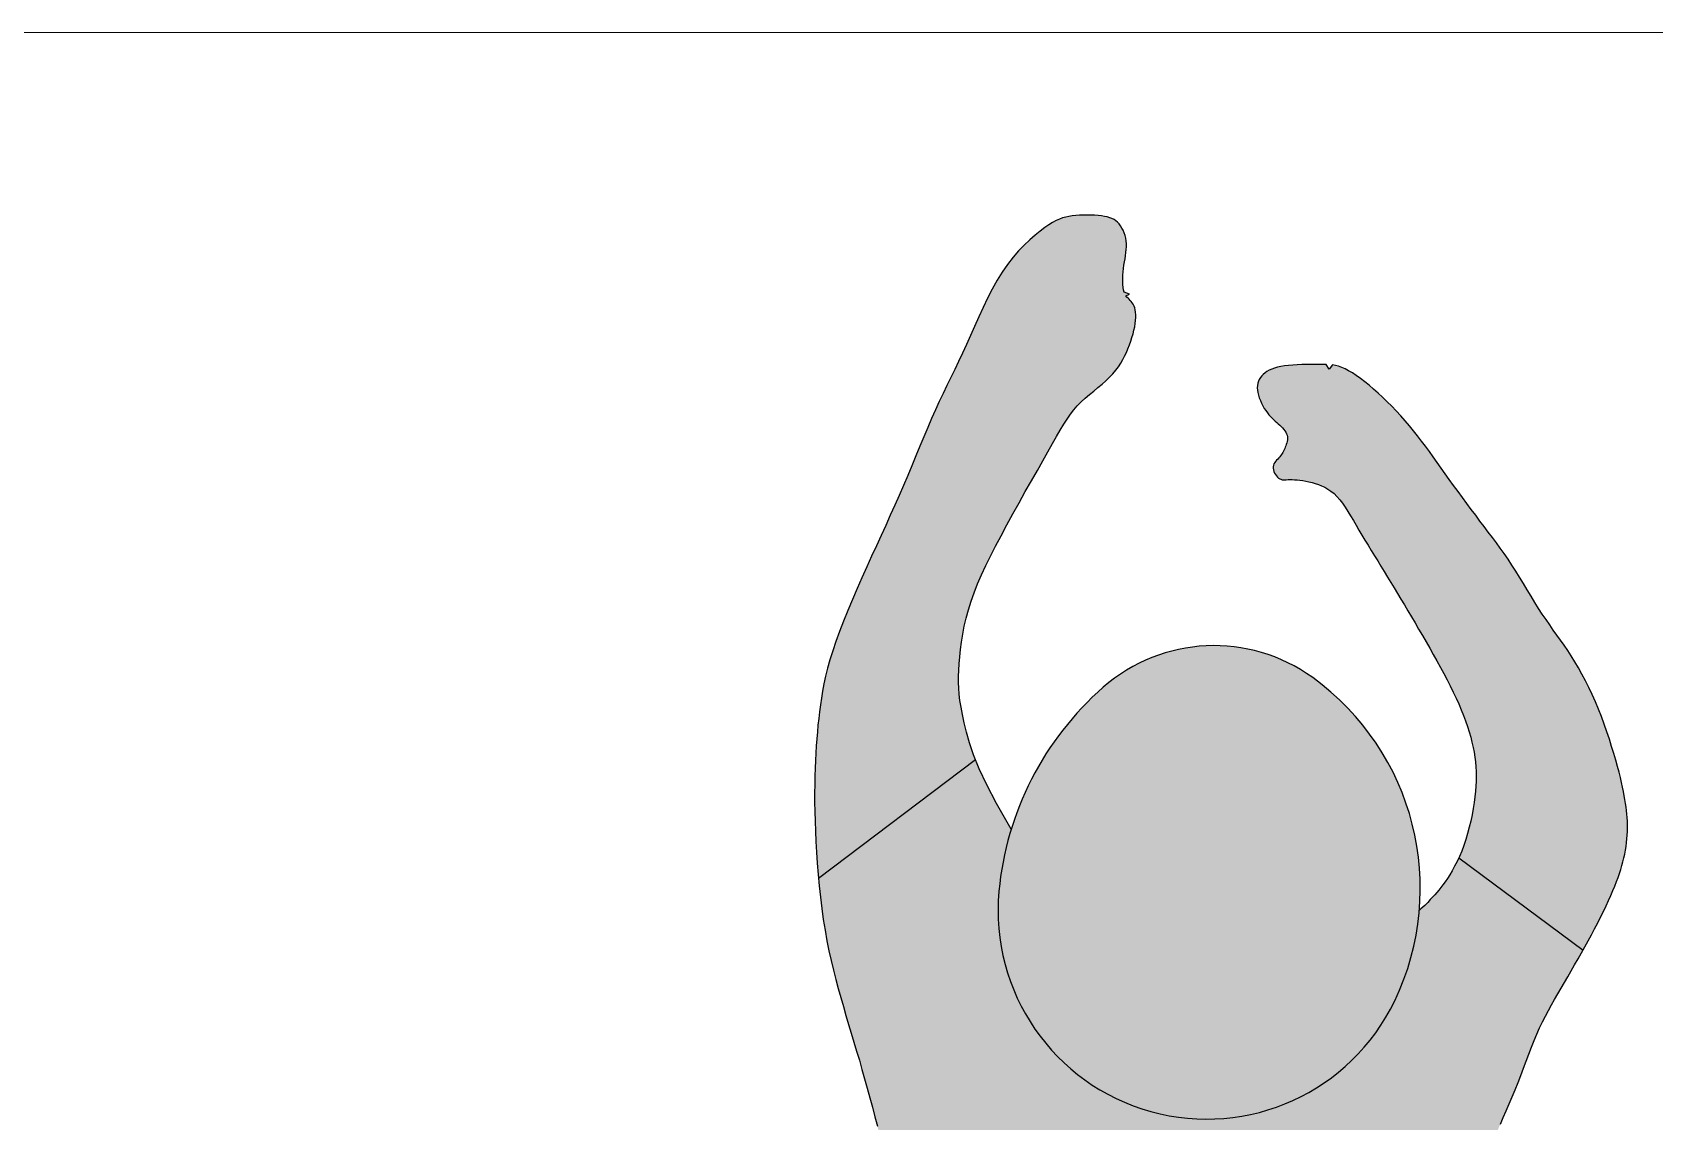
# Model space of a CAD drawing. Header units: millimetres. Extents: x 21129 to 2803301, y -510327 to 166837.
# Drawn here: x 245123 to 246453, y -189285 to -188391 of the extents above; entities that cross this region are included whole.
import ezdxf

# ---------------------------------------------------------------- set-up
doc = ezdxf.new("R2010")
doc.units = ezdxf.units.MM
doc.layers.add('....03_TNT_A_THIN', color=251, linetype='Continuous', lineweight=13, transparency=0.5)
doc.layers.add('...10_TNT_LINE_HATCH', color=250, linetype='Continuous', lineweight=0, transparency=0.5)
doc.layers.add('....12_TNT_F_FURNITURE', color=27, linetype='Continuous', transparency=0.5)

# ---------------------------------------------------------------- blocks, each defined once
blk = doc.blocks.new('*U355')
at = {"layer": '...10_TNT_LINE_HATCH'}
h = blk.add_hatch(color=253, dxfattribs=at)
h.dxf.hatch_style = 1
h.paths.add_polyline_path([(-177.27125, 1019.902), (-173.1145, 1028.08225), (-168.64575, 1036.594), (-163.88125, 1045.44375), (-158.9055, 1054.5145), (-153.81925, 1063.66325), (-148.71675, 1072.747), (-143.69875, 1081.61625), (-138.866, 1090.13125), (-134.31275, 1098.14575), (-130.13975, 1105.5135), (-126.412, 1112.1305), (-123.08075, 1118.03575), (-120.03875, 1123.31375), (-117.20475, 1128.04575), (-114.48125, 1132.313), (-111.7805, 1136.19675), (-109.00825, 1139.775), (-106.0735, 1143.13225), (-102.9145, 1146.34), (-99.567, 1149.42425), (-96.11225, 1152.411), (-92.612, 1155.31975), (-89.141, 1158.17325), (-85.7675, 1160.991), (-82.56625, 1163.79575), (-79.60225, 1166.607), (-76.93075, 1169.441), (-74.542, 1172.3075), (-72.41, 1175.1935), (-70.499, 1178.1185), (-68.7895, 1181.06625), (-67.249, 1184.04325), (-65.84825, 1187.0495), (-64.558, 1190.08175), (-63.362, 1193.14), (-62.257, 1196.19825), (-61.26575, 1199.237), (-60.385, 1202.2335), (-59.63425, 1205.15525), (-59.01675, 1207.98275), (-58.552, 1210.69), (-58.24325, 1213.251), (-58.10025, 1215.65275), (-58.1165, 1217.88225), (-58.279, 1219.94275), (-58.58125, 1221.831), (-59.01025, 1223.5535), (-59.553, 1225.10375), (-60.203, 1226.48825), (-60.9505, 1227.7005), (-61.776, 1228.7535), (-62.43884, 1229.46264), (-66.45502, 1233.46448), (-63.362, 1234.87975), (-67.5675, 1236.391), (-68.30297, 1239.18771), (-68.76829, 1243.8086), (-68.77477, 1249.04313), (-68.3703, 1254.54263), (-67.795, 1258.66975), (-67.36925, 1261.299), (-66.9305, 1263.87625), (-66.5145, 1266.41125), (-66.15375, 1268.90075), (-65.884, 1271.3545), (-65.741, 1273.766), (-65.76375, 1276.15475), (-65.97175, 1278.50775), (-66.365, 1280.80875), (-66.924, 1283.0415), (-67.64225, 1285.18325), (-68.497, 1287.21125), (-69.485, 1289.106), (-70.5835, 1290.8415), (-71.7795, 1292.40475), (-73.0665, 1293.77625), (-74.4575, 1294.9625), (-75.9785, 1295.983), (-77.64575, 1296.841), (-79.482, 1297.56575), (-81.51, 1298.1605), (-83.74925, 1298.64475), (-86.21925, 1299.025), (-88.933, 1299.324), (-91.84175, 1299.53525), (-94.887, 1299.662), (-98.0265, 1299.70425), (-101.192, 1299.662), (-104.325, 1299.53525), (-107.37675, 1299.324), (-110.2855, 1299.025), (-113.01875, 1298.63825), (-115.6285, 1298.115), (-118.1895, 1297.4065), (-120.7765, 1296.46725), (-123.461, 1295.2485), (-126.3145, 1293.695), (-129.4215, 1291.76125), (-132.847, 1289.39525), (-136.643, 1286.56125), (-140.75425, 1283.23975), (-145.106, 1279.434), (-149.62025, 1275.1375), (-154.21575, 1270.347), (-158.821, 1265.0625), (-163.358, 1259.27425), (-167.74225, 1252.979), (-171.92175, 1246.1995), (-175.89975, 1239.01375), (-179.699, 1231.5355), (-183.34875, 1223.86225), (-186.87175, 1216.10775), (-190.29075, 1208.37275), (-193.635, 1200.7645), (-196.924, 1193.3935), (-200.1805, 1186.32475), (-203.41425, 1179.516), (-206.6285, 1172.899), (-209.82325, 1166.3795), (-213.00175, 1159.8925), (-216.17375, 1153.35675), (-219.336, 1146.691), (-222.495, 1139.8205), (-225.654, 1132.69), (-228.826, 1125.306), (-232.0175, 1117.7205), (-235.2415, 1109.953), (-238.5045, 1102.0425), (-241.826, 1094.028), (-245.20925, 1085.94525), (-248.66725, 1077.82675), (-252.2065, 1069.69525), (-255.8205, 1061.541), (-259.506, 1053.351), (-263.2565, 1045.096), (-267.06225, 1036.7565), (-270.92, 1028.30975), (-274.81675, 1019.73625), (-278.74925, 1011.01325), (-282.7045, 1002.14075), (-286.6305, 993.17725), (-290.485, 984.20725), (-294.203, 975.312), (-297.74225, 966.57275), (-301.04425, 958.07075), (-304.057, 949.884), (-306.7285, 942.09375), (-309.01975, 934.765), (-310.95675, 927.8555), (-312.585, 921.3165), (-313.94675, 915.083), (-315.081, 909.10625), (-316.03325, 903.32775), (-316.84575, 897.689), (-317.5575, 892.138), (-318.20425, 886.61625), (-318.799, 881.08475), (-319.332, 875.511), (-319.813, 869.86575), (-320.2355, 864.1035), (-320.5995, 858.195), (-320.91475, 852.10125), (-321.165, 845.78975), (-321.36325, 839.228), (-321.4965, 832.40625), (-321.55825, 825.318), (-321.542, 817.9535), (-321.4445, 810.303), (-321.25275, 802.3665), (-320.957, 794.131), (-320.567, 785.59975), (-320.05675, 776.76625), (-319.43275, 767.702), (-318.6885, 758.48175), (-318.39781, 755.36688), (-189.51937, 852.76186), (-191.10975, 856.7065), (-194.5255, 866.66125), (-197.0215, 875.33875), (-198.8805, 882.9535), (-200.343, 889.733), (-201.487, 895.82025), (-202.33525, 901.37125), (-202.9235, 906.52575), (-203.27775, 911.4365), (-203.42725, 916.24325), (-203.40775, 921.09875), (-203.242, 926.146), (-202.956, 931.49875), (-202.527, 937.1635), (-201.929, 943.098), (-201.136, 949.2795), (-200.1155, 955.67225), (-198.8415, 962.24375), (-197.28475, 968.96475), (-195.41925, 975.80275), (-193.22225, 982.735), (-190.68725, 989.7875), (-187.82075, 996.996), (-184.62925, 1004.393), (-181.1095, 1012.0175)])
h = blk.add_hatch(color=253, dxfattribs=at)
h.dxf.hatch_style = 1
h.paths.add_polyline_path([(330.35275, 869.6415), (328.31175, 875.7385), (326.13425, 881.9135), (323.83, 888.1015), (321.438, 894.244), (318.8705, 900.27925), (316.238, 906.18125), (313.5145, 911.94025), (310.726, 917.53025), (307.879, 922.93825), (304.98975, 928.1415), (302.0745, 933.13025), (299.143, 937.88175), (296.2115, 942.39275), (293.2735, 946.712), (290.329, 950.90775), (287.378, 955.03525), (284.40425, 959.166), (281.4175, 963.3585), (278.41125, 967.681), (275.379, 972.192), (272.3175, 976.937), (269.23325, 981.877), (266.1295, 986.96), (263.00625, 992.1275), (259.87, 997.321), (256.72075, 1002.4885), (253.56825, 1007.57475), (250.40925, 1012.518), (247.247, 1017.276), (244.07825, 1021.8845), (240.8835, 1026.37925), (237.66275, 1030.8025), (234.3965, 1035.1965), (231.075, 1039.6035), (227.695, 1044.069), (224.237, 1048.632), (220.701, 1053.325), (217.1065, 1058.1285), (213.47625, 1063.00675), (209.83625, 1067.9305), (206.20925, 1072.8705), (202.618, 1077.791), (199.095, 1082.666), (195.6565, 1087.4565), (192.32525, 1092.143), (189.0785, 1096.7255), (185.887, 1101.217), (182.7215, 1105.62725), (179.55925, 1109.966), (176.36775, 1114.24625), (173.11775, 1118.4745), (169.7865, 1122.667), (166.348, 1126.827), (162.81525, 1130.93825), (159.2045, 1134.98775), (155.53525, 1138.956), (151.82375, 1142.82675), (148.083, 1146.5805), (144.339, 1150.19775), (140.60475, 1153.6655), (136.903, 1156.96425), (133.24675, 1160.07125), (129.65875, 1162.967), (126.165, 1165.62875), (122.785, 1168.037), (119.53825, 1170.17225), (116.4475, 1172.0085), (113.5355, 1173.5295), (110.799, 1174.719), (108.2055, 1175.616), (105.69, 1176.2595), (103.19075, 1176.6885), (100.64925, 1173.341), (98.007, 1177.085), (95.199, 1177.13375), (92.17325, 1177.14025), (88.88425, 1177.137), (85.384, 1177.12075), (81.744, 1177.0785), (78.0325, 1176.99075), (74.321, 1176.8445), (70.681, 1176.63325), (67.184, 1176.33425), (63.895, 1175.9345), (60.87575, 1175.4275), (58.123, 1174.81325), (55.62375, 1174.0885), (53.365, 1173.26625), (51.33375, 1172.34325), (49.5105, 1171.32275), (47.88875, 1170.2145), (46.44575, 1169.01525), (45.17825, 1167.7315), (44.08625, 1166.3535), (43.1795, 1164.89425), (42.46125, 1163.33425), (41.94125, 1161.67675), (41.62275, 1159.91525), (41.51875, 1158.04975), (41.6325, 1156.07375), (41.96725, 1153.9905), (42.5035, 1151.8325), (43.21525, 1149.629), (44.0765, 1147.42225), (45.06775, 1145.2415), (46.15975, 1143.1225), (47.32975, 1141.101), (48.55175, 1139.216), (49.80625, 1137.4935), (51.08025, 1135.9205), (52.3705, 1134.46775), (53.6705, 1133.1255), (54.964, 1131.86775), (56.251, 1130.67175), (59.66042, 1127.59199), (62.5492, 1124.79951), (65.17023, 1121.39976), (66.40129, 1117.92707), (66.17118, 1114.14943), (65.1114, 1110.61683), (63.29341, 1106.1961), (61.43131, 1103.04569), (59.67209, 1100.92853), (58.292, 1099.4815), (57.42425, 1098.54225), (56.59875, 1097.577), (55.861, 1096.56625), (55.24675, 1095.50025), (54.8015, 1094.37575), (54.57075, 1093.17325), (54.57725, 1091.896), (54.808, 1090.57325), (55.263, 1089.244), (55.809, 1087.944), (56.5175, 1086.7155), (57.317, 1085.5975), (58.188, 1084.629), (59.08175, 1083.84575), (59.9885, 1083.27375), (61.66729, 1082.58697), (64.10625, 1082.54575), (65.3835, 1082.575), (68.78634, 1082.67577), (73.14775, 1082.47425), (77.72398, 1081.98629), (82.67104, 1081.1498), (87.96499, 1079.86137), (93.05937, 1078.15693), (98.29228, 1075.66444), (103.3709, 1072.20707), (106.912, 1068.795), (109.24225, 1066.1495), (111.51075, 1063.20175), (113.73375, 1059.98425), (115.93725, 1056.53275), (118.14075, 1052.88625), (120.367, 1049.074), (122.63225, 1045.13825), (124.9625, 1041.10825), (127.374, 1037.01975), (129.857, 1032.876), (132.405, 1028.6835), (135.00175, 1024.44225), (137.644, 1020.162), (140.31875, 1015.84275), (143.01625, 1011.48775), (145.72025, 1007.10025), (148.43075, 1002.6835), (151.1445, 998.22775), (153.8745, 993.72325), (156.624, 989.157), (159.406, 984.516), (162.21725, 979.8035), (165.074, 974.9935), (167.98275, 970.08275), (170.94025, 965.06475), (173.93675, 959.95575), (176.956, 954.77525), (179.9785, 949.54275), (182.98475, 944.281), (185.96175, 939.016), (188.88675, 933.76725), (191.74675, 928.551), (194.52225, 923.39), (197.2035, 918.2875), (199.78075, 913.2435), (202.23775, 908.271), (204.57125, 903.37325), (206.765, 898.547), (208.8125, 893.7955), (210.70075, 889.1285), (212.42, 884.54275), (213.97675, 880.0415), (215.36775, 875.628), (216.60275, 871.29575), (217.68175, 867.048), (218.61125, 862.888), (219.39125, 858.8125), (220.025, 854.81825), (220.519, 850.902), (220.87, 847.03125), (221.08125, 843.1605), (221.15275, 839.24425), (221.08125, 835.2435), (220.87, 831.11925), (220.519, 826.82275), (220.025, 822.315), (219.39125, 817.57), (218.6145, 812.63325), (217.698, 807.56), (216.64175, 802.41525), (215.4425, 797.251), (214.1035, 792.13875), (212.6215, 787.1305), (210.99975, 782.288), (209.2415, 777.66325), (206.95512, 772.28189), (308.83261, 696.54874), (310.24825, 699.075), (312.9815, 704.041), (315.6595, 709.0005), (318.266, 713.934), (320.78475, 718.81225), (323.20925, 723.60275), (325.52, 728.2795), (327.704, 732.81975), (329.745, 737.18775), (331.63325, 741.3575), (333.35575, 745.31275), (334.919, 749.06975), (336.33275, 752.65775), (337.61, 756.106), (338.76375, 759.4405), (339.79725, 762.6905), (340.72675, 765.882), (341.55875, 769.0475), (342.30625, 772.2065), (342.96925, 775.35575), (343.54775, 778.49525), (344.04175, 781.612), (344.45125, 784.6995), (344.77625, 787.7545), (345.01675, 790.764), (345.1695, 793.72475), (345.241, 796.6335), (345.23125, 799.50325), (345.1435, 802.3535), (344.981, 805.2005), (344.75025, 808.05725), (344.45125, 810.94975), (344.08725, 813.891), (343.668, 816.89725), (343.18375, 819.9945), (342.63125, 823.212), (341.99425, 826.59525), (341.263, 830.141), (340.4115, 834.002), (339.4365, 838.10025), (338.3185, 842.52025), (337.04775, 847.2945), (335.61125, 852.449), (334.0155, 857.93175), (332.2605, 863.68425)])
h = blk.add_hatch(color=253, dxfattribs=at)
h.dxf.hatch_style = 1
h.paths.add_polyline_path([(154.27851, 654.88123, 0.3625723818), (86.99772, 920.12213, 0.3497611747), (-84.84498, 912.17737, 0.1934787603), (-170.49674, 743.32441, 0.8333073362)])
h = blk.add_hatch(color=253, dxfattribs=at)
h.dxf.hatch_style = 1
h.paths.add_polyline_path([(223.34325, 408.46975), (223.33675, 414.91775), (223.3335, 421.14475), (223.3335, 427.102), (223.3335, 432.81875), (223.3335, 438.33075), (223.3335, 443.677), (223.3335, 448.8965), (223.3335, 454.02825), (223.3335, 459.108), (223.3335, 464.18125), (223.33675, 469.2675), (223.35625, 474.36025), (223.418, 479.4335), (223.522, 484.458), (223.70075, 489.411), (223.96725, 494.26975), (224.341, 499.0115), (224.83825, 503.60375), (225.47525, 508.04325), (226.2585, 512.3625), (227.19775, 516.607), (228.2995, 520.83525), (229.567, 525.0895), (231.01325, 529.42175), (232.64475, 533.88075), (234.46475, 538.51525), (236.4765, 543.361), (238.6475, 548.418), (240.9485, 553.657), (243.3405, 559.05525), (245.78775, 564.5965), (248.2545, 570.258), (250.7115, 576.017), (253.1165, 581.854), (255.44675, 587.743), (257.70875, 593.658), (259.922, 599.5535), (262.10275, 605.4035), (264.2705, 611.16575), (266.4415, 616.811), (268.63525, 622.30025), (270.86475, 627.59775), (273.1495, 632.684), (275.4895, 637.58175), (277.888, 642.33), (280.34175, 646.971), (282.85075, 651.5405), (285.41825, 656.08075), (288.041, 660.6275), (290.719, 665.2165), (293.45225, 669.8835), (296.22775, 674.6285), (299.0325, 679.432), (301.85025, 684.29075), (304.668, 689.19175), (307.47275, 694.122), (308.83261, 696.54874), (206.92243, 772.30619), (205.4325, 769.132), (203.4435, 765.24825), (201.43825, 761.631), (199.4525, 758.29325), (196.61716, 753.8384), (193.08587, 748.90113), (189.78787, 744.82408), (187.2, 741.92625), (185.3995, 739.9665), (183.469, 737.89625), (179.35139, 733.47269), (175.838, 730.236), (174.51828, 729.22833, -0.0909790649), (154.27692, 654.882, -0.8403458103), (-170.23329, 746.15505, -0.0500630127), (-160.23853, 795.8576), (-162.56825, 799.5975), (-172.5035, 816.9135), (-180.3815, 832.05525), (-186.48825, 845.24375), (-189.51937, 852.76186), (-318.39781, 755.36688), (-317.82075, 749.1835), (-316.82625, 739.88525), (-315.70175, 730.665), (-314.44075, 721.60075), (-313.04325, 712.76725), (-311.50925, 704.22625), (-309.8485, 695.9615), (-308.074, 687.93725), (-306.202, 680.1145), (-304.24225, 672.464), (-302.21425, 664.9435), (-300.131, 657.527), (-298.00225, 650.169), (-295.8475, 642.8435), (-293.67, 635.531), (-291.47625, 628.20875), (-289.27925, 620.86375), (-287.079, 613.4765), (-284.8885, 606.0275), (-282.711, 598.50375), (-280.55625, 590.8825), (-278.42425, 583.15725), (-276.315, 575.3605), (-274.21875, 567.52475), (-272.13225, 559.6955), (-270.0425, 551.9085), (-267.9495, 544.1995), (-265.837, 536.614), (-263.70825, 529.18775), (-261.5535, 521.94675), (-259.337, 514.891), (-257.166, 508.00425), (-254.94625, 501.2735), (-252.7135, 494.6825), (-250.46775, 488.21825), (-248.2155, 481.86775), (-245.96, 475.61475), (-243.7045, 469.456), (-241.44575, 463.40775), (-239.19025, 457.5025), (-236.93475, 451.76625), (-234.67925, 446.225), (-232.4205, 440.9145), (-230.165, 435.85425), (-227.9095, 431.041), (-225.654, 426.6015), (-223.392, 422.41225), (-221.1235, 418.496), (-218.8485, 414.8235), (-216.554, 411.3785), (-214.2465, 408.13825), (-211.913, 405.08), (-209.56, 402.18425), (-207.1745, 399.4315), (-204.74675, 396.812), (-202.2605, 394.3225), (-199.706, 391.95), (-197.067, 389.6945), (-194.3305, 387.53975), (-191.477, 385.48575), (-188.5, 383.526), (-185.3735, 381.63775), (-181.987, 379.7755), (-178.3795, 377.88075), (-174.3625, 375.8885), (-169.89375, 373.74025), (-164.89525, 371.3775), (-159.29225, 368.74175), (-153.0035, 365.768), (-145.99, 362.42375), (-138.35575, 358.7675), (-130.24375, 354.87725), (-121.79375, 350.83425), (-113.14225, 346.71975), (-104.43875, 342.61825), (-95.8165, 338.60775), (-87.42175, 334.7695), (-79.36175, 331.1685), (-71.61375, 327.795), (-64.129, 324.6295), (-56.85225, 321.6395), (-49.72825, 318.80875), (-42.705, 316.10475), (-35.737, 313.51125), (-28.75925, 310.99575), (-21.74575, 308.53875), (-14.70625, 306.13375), (-7.683, 303.76775), (-0.7085, 301.44075), (6.1815, 299.13975), (12.95125, 296.85825), (19.565, 294.593), (25.99025, 292.331), (32.201, 290.082), (38.21675, 287.846), (44.07, 285.65875), (49.79325, 283.53325), (55.419, 281.489), (60.9765, 279.55525), (66.49825, 277.745), (72.01675, 276.08425), (77.558, 274.586), (83.11875, 273.234), (88.69575, 272.012), (94.27925, 270.894), (99.86275, 269.8605), (105.4365, 268.88875), (111.0005, 267.9625), (116.54175, 267.05575), (122.0505, 266.1555), (127.5105, 265.28775), (132.938, 264.47525), (138.19975, 263.744), (143.3835, 263.12975), (148.43725, 262.65525), (153.335, 262.34975), (158.054, 262.236), (162.58125, 262.34975), (166.92325, 262.66825), (171.093, 263.17525), (175.08725, 263.85775), (178.932, 264.693), (182.63375, 265.668), (186.199, 266.76325), (189.64075, 267.95925), (192.96875, 269.2495), (196.17325, 270.673), (199.25425, 272.26875), (202.202, 274.08875), (205.00675, 276.1785), (207.662, 278.58025), (210.1645, 281.34275), (212.5045, 284.5115), (214.6755, 288.1125), (216.6645, 292.11975), (218.465, 296.478), (220.064, 301.1385), (221.4485, 306.0525), (222.61525, 311.1745), (223.548, 316.44925), (224.237, 321.828), (224.679, 327.27825), (224.913, 332.8), (224.96175, 338.41275), (224.913, 344.136), (224.692, 349.986), (224.44825, 355.98225), (224.185, 362.141), (223.93475, 368.47525), (223.7365, 374.998), (223.587, 381.65725), (223.483, 388.3945), (223.40825, 395.148), (223.366, 401.8625)])
at = {"color": 27}
for p, q in [((-129.4215, 1291.76125), (-132.847, 1289.39525)), ((-126.3145, 1293.695), (-129.4215, 1291.76125)), ((-123.461, 1295.2485), (-126.3145, 1293.695)), ((-120.7765, 1296.46725), (-123.461, 1295.2485)), ((-118.1895, 1297.4065), (-120.7765, 1296.46725)), ((-115.6285, 1298.115), (-118.1895, 1297.4065)), ((-113.01875, 1298.63825), (-115.6285, 1298.115)), ((-110.2855, 1299.025), (-113.01875, 1298.63825)), ((-107.37675, 1299.324), (-110.2855, 1299.025)), ((-104.325, 1299.53525), (-107.37675, 1299.324)), ((-101.192, 1299.662), (-104.325, 1299.53525)), ((-98.0265, 1299.70425), (-101.192, 1299.662)), ((-94.887, 1299.662), (-98.0265, 1299.70425)), ((-91.84175, 1299.53525), (-94.887, 1299.662)), ((-88.933, 1299.324), (-91.84175, 1299.53525)), ((-86.21925, 1299.025), (-88.933, 1299.324)), ((-83.74925, 1298.64475), (-86.21925, 1299.025)), ((-81.51, 1298.1605), (-83.74925, 1298.64475)), ((-79.482, 1297.56575), (-81.51, 1298.1605)), ((-77.64575, 1296.841), (-79.482, 1297.56575)), ((-75.9785, 1295.983), (-77.64575, 1296.841)), ((-74.4575, 1294.9625), (-75.9785, 1295.983)), ((-73.0665, 1293.77625), (-74.4575, 1294.9625)), ((-71.7795, 1292.40475), (-73.0665, 1293.77625)), ((-70.5835, 1290.8415), (-71.7795, 1292.40475)), ((-69.485, 1289.106), (-70.5835, 1290.8415)), ((-145.106, 1279.434), (-149.62025, 1275.1375)), ((-140.75425, 1283.23975), (-145.106, 1279.434)), ((-136.643, 1286.56125), (-140.75425, 1283.23975)), ((-132.847, 1289.39525), (-136.643, 1286.56125)), ((-68.497, 1287.21125), (-69.485, 1289.106)), ((-67.64225, 1285.18325), (-68.497, 1287.21125)), ((-66.924, 1283.0415), (-67.64225, 1285.18325)), ((-66.365, 1280.80875), (-66.924, 1283.0415)), ((-65.97175, 1278.50775), (-66.365, 1280.80875)), ((-65.76375, 1276.15475), (-65.97175, 1278.50775)), ((-158.821, 1265.0625), (-163.358, 1259.27425)), ((-154.21575, 1270.347), (-158.821, 1265.0625)), ((-149.62025, 1275.1375), (-154.21575, 1270.347)), ((-66.9305, 1263.87625), (-66.5145, 1266.41125)), ((-66.5145, 1266.41125), (-66.15375, 1268.90075)), ((-66.15375, 1268.90075), (-65.884, 1271.3545)), ((-65.884, 1271.3545), (-65.741, 1273.766)), ((-65.741, 1273.766), (-65.76375, 1276.15475)), ((-167.74225, 1252.979), (-171.92175, 1246.1995)), ((-163.358, 1259.27425), (-167.74225, 1252.979)), ((-68.666, 1250.522), (-68.4645, 1253.26175)), ((-68.4645, 1253.26175), (-68.16875, 1255.9885)), ((-68.16875, 1255.9885), (-67.795, 1258.66975)), ((-67.795, 1258.66975), (-67.36925, 1261.299)), ((-67.36925, 1261.299), (-66.9305, 1263.87625)), ((-175.89975, 1239.01375), (-179.699, 1231.5355)), ((-171.92175, 1246.1995), (-175.89975, 1239.01375)), ((-68.77325, 1247.818), (-68.666, 1250.522)), ((-68.77, 1245.192), (-68.77325, 1247.818)), ((-68.65625, 1242.696), (-68.77, 1245.192)), ((-68.42225, 1240.37225), (-68.65625, 1242.696)), ((-68.0615, 1238.2695), (-68.42225, 1240.37225)), ((-67.5675, 1236.391), (-68.0615, 1238.2695)), ((-179.699, 1231.5355), (-183.34875, 1223.86225)), ((-63.362, 1234.87975), (-67.5675, 1236.391)), ((-66.196, 1233.583), (-63.362, 1234.87975)), ((-65.36725, 1232.478), (-66.196, 1233.583)), ((-64.48325, 1231.49975), (-65.36725, 1232.478)), ((-63.57325, 1230.593), (-64.48325, 1231.49975)), ((-62.66, 1229.69925), (-63.57325, 1230.593)), ((-61.776, 1228.7535), (-62.66, 1229.69925)), ((-60.9505, 1227.7005), (-61.776, 1228.7535)), ((-60.203, 1226.48825), (-60.9505, 1227.7005)), ((-59.553, 1225.10375), (-60.203, 1226.48825)), ((-59.01025, 1223.5535), (-59.553, 1225.10375)), ((-186.87175, 1216.10775), (-190.29075, 1208.37275)), ((-183.34875, 1223.86225), (-186.87175, 1216.10775)), ((-58.58125, 1221.831), (-59.01025, 1223.5535)), ((-58.279, 1219.94275), (-58.58125, 1221.831)), ((-58.552, 1210.69), (-58.24325, 1213.251)), ((-58.1165, 1217.88225), (-58.279, 1219.94275)), ((-58.24325, 1213.251), (-58.10025, 1215.65275)), ((-58.10025, 1215.65275), (-58.1165, 1217.88225)), ((-193.635, 1200.7645), (-196.924, 1193.3935)), ((-190.29075, 1208.37275), (-193.635, 1200.7645)), ((-62.257, 1196.19825), (-61.26575, 1199.237)), ((-61.26575, 1199.237), (-60.385, 1202.2335)), ((-60.385, 1202.2335), (-59.63425, 1205.15525)), ((-59.63425, 1205.15525), (-59.01675, 1207.98275)), ((-59.01675, 1207.98275), (-58.552, 1210.69)), ((-200.1805, 1186.32475), (-203.41425, 1179.516)), ((-196.924, 1193.3935), (-200.1805, 1186.32475)), ((-67.249, 1184.04325), (-65.84825, 1187.0495)), ((-65.84825, 1187.0495), (-64.558, 1190.08175)), ((-64.558, 1190.08175), (-63.362, 1193.14)), ((-63.362, 1193.14), (-62.257, 1196.19825)), ((-206.6285, 1172.899), (-209.82325, 1166.3795)), ((-203.41425, 1179.516), (-206.6285, 1172.899)), ((-76.93075, 1169.441), (-74.542, 1172.3075)), ((-74.542, 1172.3075), (-72.41, 1175.1935)), ((-72.41, 1175.1935), (-70.499, 1178.1185)), ((-70.499, 1178.1185), (-68.7895, 1181.06625)), ((-68.7895, 1181.06625), (-67.249, 1184.04325)), ((49.5105, 1171.32275), (47.88875, 1170.2145)), ((51.33375, 1172.34325), (49.5105, 1171.32275)), ((53.365, 1173.26625), (51.33375, 1172.34325)), ((55.62375, 1174.0885), (53.365, 1173.26625)), ((58.123, 1174.81325), (55.62375, 1174.0885)), ((60.87575, 1175.4275), (58.123, 1174.81325)), ((63.895, 1175.9345), (60.87575, 1175.4275)), ((67.184, 1176.33425), (63.895, 1175.9345)), ((70.681, 1176.63325), (67.184, 1176.33425)), ((74.321, 1176.8445), (70.681, 1176.63325)), ((78.0325, 1176.99075), (74.321, 1176.8445)), ((81.744, 1177.0785), (78.0325, 1176.99075)), ((85.384, 1177.12075), (81.744, 1177.0785)), ((88.88425, 1177.137), (85.384, 1177.12075)), ((92.17325, 1177.14025), (88.88425, 1177.137)), ((95.199, 1177.13375), (92.17325, 1177.14025)), ((98.007, 1177.085), (95.199, 1177.13375)), ((100.64925, 1173.341), (98.007, 1177.085)), ((103.19075, 1176.6885), (100.64925, 1173.341)), ((105.69, 1176.2595), (103.19075, 1176.6885)), ((108.2055, 1175.616), (105.69, 1176.2595)), ((110.799, 1174.719), (108.2055, 1175.616)), ((113.5355, 1173.5295), (110.799, 1174.719)), ((116.4475, 1172.0085), (113.5355, 1173.5295)), ((119.53825, 1170.17225), (116.4475, 1172.0085)), ((-213.00175, 1159.8925), (-216.17375, 1153.35675)), ((-209.82325, 1166.3795), (-213.00175, 1159.8925)), ((-92.612, 1155.31975), (-89.141, 1158.17325)), ((-89.141, 1158.17325), (-85.7675, 1160.991)), ((-85.7675, 1160.991), (-82.56625, 1163.79575)), ((-82.56625, 1163.79575), (-79.60225, 1166.607)), ((-79.60225, 1166.607), (-76.93075, 1169.441)), ((41.62275, 1159.91525), (41.51875, 1158.04975)), ((41.51875, 1158.04975), (41.6325, 1156.07375)), ((41.94125, 1161.67675), (41.62275, 1159.91525)), ((42.46125, 1163.33425), (41.94125, 1161.67675)), ((43.1795, 1164.89425), (42.46125, 1163.33425)), ((44.08625, 1166.3535), (43.1795, 1164.89425)), ((45.17825, 1167.7315), (44.08625, 1166.3535)), ((46.44575, 1169.01525), (45.17825, 1167.7315)), ((47.88875, 1170.2145), (46.44575, 1169.01525)), ((122.785, 1168.037), (119.53825, 1170.17225)), ((126.165, 1165.62875), (122.785, 1168.037)), ((129.65875, 1162.967), (126.165, 1165.62875)), ((133.24675, 1160.07125), (129.65875, 1162.967)), ((136.903, 1156.96425), (133.24675, 1160.07125)), ((-219.336, 1146.691), (-222.495, 1139.8205)), ((-216.17375, 1153.35675), (-219.336, 1146.691)), ((-106.0735, 1143.13225), (-102.9145, 1146.34)), ((-102.9145, 1146.34), (-99.567, 1149.42425)), ((-99.567, 1149.42425), (-96.11225, 1152.411)), ((-96.11225, 1152.411), (-92.612, 1155.31975)), ((41.6325, 1156.07375), (41.96725, 1153.9905)), ((41.96725, 1153.9905), (42.5035, 1151.8325)), ((42.5035, 1151.8325), (43.21525, 1149.629)), ((43.21525, 1149.629), (44.0765, 1147.42225)), ((44.0765, 1147.42225), (45.06775, 1145.2415)), ((45.06775, 1145.2415), (46.15975, 1143.1225)), ((140.60475, 1153.6655), (136.903, 1156.96425)), ((144.339, 1150.19775), (140.60475, 1153.6655)), ((148.083, 1146.5805), (144.339, 1150.19775)), ((151.82375, 1142.82675), (148.083, 1146.5805)), ((-225.654, 1132.69), (-228.826, 1125.306)), ((-222.495, 1139.8205), (-225.654, 1132.69)), ((-117.20475, 1128.04575), (-114.48125, 1132.313)), ((-114.48125, 1132.313), (-111.7805, 1136.19675)), ((-111.7805, 1136.19675), (-109.00825, 1139.775)), ((-109.00825, 1139.775), (-106.0735, 1143.13225)), ((46.15975, 1143.1225), (47.32975, 1141.101)), ((47.32975, 1141.101), (48.55175, 1139.216)), ((48.55175, 1139.216), (49.80625, 1137.4935)), ((49.80625, 1137.4935), (51.08025, 1135.9205)), ((51.08025, 1135.9205), (52.3705, 1134.46775)), ((52.3705, 1134.46775), (53.6705, 1133.1255)), ((53.6705, 1133.1255), (54.964, 1131.86775)), ((54.964, 1131.86775), (56.251, 1130.67175)), ((155.53525, 1138.956), (151.82375, 1142.82675)), ((159.2045, 1134.98775), (155.53525, 1138.956)), ((162.81525, 1130.93825), (159.2045, 1134.98775)), ((-228.826, 1125.306), (-232.0175, 1117.7205)), ((-126.412, 1112.1305), (-123.08075, 1118.03575)), ((-123.08075, 1118.03575), (-120.03875, 1123.31375)), ((-120.03875, 1123.31375), (-117.20475, 1128.04575)), ((56.251, 1130.67175), (57.52825, 1129.518)), ((57.52825, 1129.518), (58.7795, 1128.387)), ((58.7795, 1128.387), (60.008, 1127.256)), ((60.008, 1127.256), (61.178, 1126.125)), ((61.178, 1126.125), (62.283, 1124.98425)), ((62.283, 1124.98425), (63.29375, 1123.83375)), ((63.29375, 1123.83375), (64.19075, 1122.67025)), ((64.19075, 1122.67025), (64.95775, 1121.48725)), ((64.95775, 1121.48725), (65.5655, 1120.28475)), ((65.5655, 1120.28475), (66.001, 1119.05625)), ((66.001, 1119.05625), (66.248, 1117.766)), ((66.248, 1117.766), (66.31625, 1116.531)), ((166.348, 1126.827), (162.81525, 1130.93825)), ((169.7865, 1122.667), (166.348, 1126.827)), ((173.11775, 1118.4745), (169.7865, 1122.667)), ((176.36775, 1114.24625), (173.11775, 1118.4745)), ((-235.2415, 1109.953), (-238.5045, 1102.0425)), ((-232.0175, 1117.7205), (-235.2415, 1109.953)), ((-134.31275, 1098.14575), (-130.13975, 1105.5135)), ((-130.13975, 1105.5135), (-126.412, 1112.1305)), ((62.57875, 1104.987), (62.01975, 1104.04125)), ((63.0955, 1105.962), (62.57875, 1104.987)), ((63.57975, 1106.9695), (63.0955, 1105.962)), ((64.0445, 1108.0225), (63.57975, 1106.9695)), ((64.49625, 1109.121), (64.0445, 1108.0225)), ((64.948, 1110.278), (64.49625, 1109.121)), ((65.3705, 1111.4805), (64.948, 1110.278)), ((65.741, 1112.7155), (65.3705, 1111.4805)), ((66.03675, 1113.9765), (65.741, 1112.7155)), ((66.23825, 1115.2505), (66.03675, 1113.9765)), ((66.31625, 1116.531), (66.23825, 1115.2505)), ((179.55925, 1109.966), (176.36775, 1114.24625)), ((182.7215, 1105.62725), (179.55925, 1109.966)), ((185.887, 1101.217), (182.7215, 1105.62725)), ((-241.826, 1094.028), (-245.20925, 1085.94525)), ((-238.5045, 1102.0425), (-241.826, 1094.028)), ((-138.866, 1090.13125), (-134.31275, 1098.14575)), ((54.8015, 1094.37575), (54.57075, 1093.17325)), ((54.57075, 1093.17325), (54.57725, 1091.896)), ((54.57725, 1091.896), (54.808, 1090.57325)), ((55.24675, 1095.50025), (54.8015, 1094.37575)), ((55.861, 1096.56625), (55.24675, 1095.50025)), ((56.59875, 1097.577), (55.861, 1096.56625)), ((57.42425, 1098.54225), (56.59875, 1097.577)), ((58.292, 1099.4815), (57.42425, 1098.54225)), ((59.163, 1100.39475), (58.292, 1099.4815)), ((59.982, 1101.3015), (59.163, 1100.39475)), ((60.73275, 1102.205), (59.982, 1101.3015)), ((61.40875, 1103.115), (60.73275, 1102.205)), ((62.01975, 1104.04125), (61.40875, 1103.115)), ((189.0785, 1096.7255), (185.887, 1101.217)), ((192.32525, 1092.143), (189.0785, 1096.7255)), ((195.6565, 1087.4565), (192.32525, 1092.143)), ((-248.66725, 1077.82675), (-252.2065, 1069.69525)), ((-245.20925, 1085.94525), (-248.66725, 1077.82675)), ((-148.71675, 1072.747), (-143.69875, 1081.61625)), ((-143.69875, 1081.61625), (-138.866, 1090.13125)), ((54.808, 1090.57325), (55.263, 1089.244)), ((55.263, 1089.244), (55.809, 1087.944)), ((55.809, 1087.944), (56.5175, 1086.7155)), ((56.5175, 1086.7155), (57.317, 1085.5975)), ((57.317, 1085.5975), (58.188, 1084.629)), ((58.188, 1084.629), (59.08175, 1083.84575)), ((59.08175, 1083.84575), (59.9885, 1083.27375)), ((59.9885, 1083.27375), (60.918, 1082.8935)), ((60.918, 1082.8935), (61.8995, 1082.341)), ((61.8995, 1082.341), (62.9525, 1082.56525)), ((62.9525, 1082.56525), (64.10625, 1082.54575)), ((64.10625, 1082.54575), (65.3835, 1082.575)), ((65.3835, 1082.575), (66.81025, 1082.61725)), ((66.81025, 1082.61725), (68.406, 1082.64)), ((68.406, 1082.64), (70.1935, 1082.61075)), ((70.1935, 1082.61075), (72.163, 1082.51975)), ((72.163, 1082.51975), (74.2755, 1082.354)), ((74.2755, 1082.354), (76.531, 1082.1135)), ((76.531, 1082.1135), (78.89375, 1081.7885)), ((78.89375, 1081.7885), (81.354, 1081.3725)), ((81.354, 1081.3725), (83.87925, 1080.85575)), ((83.87925, 1080.85575), (86.4565, 1080.2285)), ((86.4565, 1080.2285), (89.063, 1079.494)), ((89.063, 1079.494), (91.68575, 1078.6165)), ((91.68575, 1078.6165), (94.30525, 1077.5635)), ((199.095, 1082.666), (195.6565, 1087.4565)), ((202.618, 1077.791), (199.095, 1082.666)), ((-252.2065, 1069.69525), (-255.8205, 1061.541)), ((-153.81925, 1063.66325), (-148.71675, 1072.747)), ((94.30525, 1077.5635), (96.91175, 1076.322)), ((96.91175, 1076.322), (99.489, 1074.84975)), ((99.489, 1074.84975), (102.024, 1073.124)), ((102.024, 1073.124), (104.50375, 1071.1155)), ((104.50375, 1071.1155), (106.912, 1068.795)), ((106.912, 1068.795), (109.24225, 1066.1495)), ((109.24225, 1066.1495), (111.51075, 1063.20175)), ((206.20925, 1072.8705), (202.618, 1077.791)), ((209.83625, 1067.9305), (206.20925, 1072.8705)), ((213.47625, 1063.00675), (209.83625, 1067.9305)), ((-259.506, 1053.351), (-263.2565, 1045.096)), ((-255.8205, 1061.541), (-259.506, 1053.351)), ((-163.88125, 1045.44375), (-158.9055, 1054.5145)), ((-158.9055, 1054.5145), (-153.81925, 1063.66325)), ((111.51075, 1063.20175), (113.73375, 1059.98425)), ((113.73375, 1059.98425), (115.93725, 1056.53275)), ((115.93725, 1056.53275), (118.14075, 1052.88625)), ((118.14075, 1052.88625), (120.367, 1049.074)), ((217.1065, 1058.1285), (213.47625, 1063.00675)), ((220.701, 1053.325), (217.1065, 1058.1285)), ((224.237, 1048.632), (220.701, 1053.325)), ((-263.2565, 1045.096), (-267.06225, 1036.7565)), ((-168.64575, 1036.594), (-163.88125, 1045.44375)), ((120.367, 1049.074), (122.63225, 1045.13825)), ((122.63225, 1045.13825), (124.9625, 1041.10825)), ((124.9625, 1041.10825), (127.374, 1037.01975)), ((227.695, 1044.069), (224.237, 1048.632)), ((231.075, 1039.6035), (227.695, 1044.069)), ((234.3965, 1035.1965), (231.075, 1039.6035)), ((-270.92, 1028.30975), (-274.81675, 1019.73625)), ((-267.06225, 1036.7565), (-270.92, 1028.30975)), ((-177.27125, 1019.902), (-173.1145, 1028.08225)), ((-173.1145, 1028.08225), (-168.64575, 1036.594)), ((127.374, 1037.01975), (129.857, 1032.876)), ((129.857, 1032.876), (132.405, 1028.6835)), ((132.405, 1028.6835), (135.00175, 1024.44225)), ((237.66275, 1030.8025), (234.3965, 1035.1965)), ((240.8835, 1026.37925), (237.66275, 1030.8025)), ((244.07825, 1021.8845), (240.8835, 1026.37925)), ((-274.81675, 1019.73625), (-278.74925, 1011.01325)), ((-184.62925, 1004.393), (-181.1095, 1012.0175)), ((-181.1095, 1012.0175), (-177.27125, 1019.902)), ((135.00175, 1024.44225), (137.644, 1020.162)), ((137.644, 1020.162), (140.31875, 1015.84275)), ((140.31875, 1015.84275), (143.01625, 1011.48775)), ((143.01625, 1011.48775), (145.72025, 1007.10025)), ((247.247, 1017.276), (244.07825, 1021.8845)), ((250.40925, 1012.518), (247.247, 1017.276)), ((253.56825, 1007.57475), (250.40925, 1012.518)), ((-282.7045, 1002.14075), (-286.6305, 993.17725)), ((-278.74925, 1011.01325), (-282.7045, 1002.14075)), ((-187.82075, 996.996), (-184.62925, 1004.393)), ((145.72025, 1007.10025), (148.43075, 1002.6835)), ((148.43075, 1002.6835), (151.1445, 998.22775)), ((151.1445, 998.22775), (153.8745, 993.72325)), ((256.72075, 1002.4885), (253.56825, 1007.57475)), ((259.87, 997.321), (256.72075, 1002.4885)), ((-286.6305, 993.17725), (-290.485, 984.20725)), ((-193.22225, 982.735), (-190.68725, 989.7875)), ((-190.68725, 989.7875), (-187.82075, 996.996)), ((153.8745, 993.72325), (156.624, 989.157)), ((156.624, 989.157), (159.406, 984.516)), ((263.00625, 992.1275), (259.87, 997.321)), ((266.1295, 986.96), (263.00625, 992.1275)), ((269.23325, 981.877), (266.1295, 986.96)), ((-294.203, 975.312), (-297.74225, 966.57275)), ((-290.485, 984.20725), (-294.203, 975.312)), ((-197.28475, 968.96475), (-195.41925, 975.80275)), ((-195.41925, 975.80275), (-193.22225, 982.735)), ((159.406, 984.516), (162.21725, 979.8035)), ((162.21725, 979.8035), (165.074, 974.9935)), ((165.074, 974.9935), (167.98275, 970.08275)), ((272.3175, 976.937), (269.23325, 981.877)), ((275.379, 972.192), (272.3175, 976.937)), ((278.41125, 967.681), (275.379, 972.192)), ((-301.04425, 958.07075), (-304.057, 949.884)), ((-297.74225, 966.57275), (-301.04425, 958.07075)), ((-200.1155, 955.67225), (-198.8415, 962.24375)), ((-198.8415, 962.24375), (-197.28475, 968.96475)), ((167.98275, 970.08275), (170.94025, 965.06475)), ((170.94025, 965.06475), (173.93675, 959.95575)), ((173.93675, 959.95575), (176.956, 954.77525)), ((281.4175, 963.3585), (278.41125, 967.681)), ((284.40425, 959.166), (281.4175, 963.3585)), ((287.378, 955.03525), (284.40425, 959.166)), ((-304.057, 949.884), (-306.7285, 942.09375)), ((-201.929, 943.098), (-201.136, 949.2795)), ((-201.136, 949.2795), (-200.1155, 955.67225)), ((176.956, 954.77525), (179.9785, 949.54275)), ((179.9785, 949.54275), (182.98475, 944.281)), ((290.329, 950.90775), (287.378, 955.03525)), ((293.2735, 946.712), (290.329, 950.90775)), ((296.2115, 942.39275), (293.2735, 946.712)), ((-309.01975, 934.765), (-310.95675, 927.8555)), ((-306.7285, 942.09375), (-309.01975, 934.765)), ((-203.242, 926.146), (-202.956, 931.49875)), ((-202.956, 931.49875), (-202.527, 937.1635)), ((-202.527, 937.1635), (-201.929, 943.098)), ((182.98475, 944.281), (185.96175, 939.016)), ((185.96175, 939.016), (188.88675, 933.76725)), ((188.88675, 933.76725), (191.74675, 928.551)), ((299.143, 937.88175), (296.2115, 942.39275)), ((302.0745, 933.13025), (299.143, 937.88175)), ((304.98975, 928.1415), (302.0745, 933.13025)), ((-312.585, 921.3165), (-313.94675, 915.083)), ((-310.95675, 927.8555), (-312.585, 921.3165)), ((-203.42725, 916.24325), (-203.40775, 921.09875)), ((-203.40775, 921.09875), (-203.242, 926.146)), ((191.74675, 928.551), (194.52225, 923.39)), ((194.52225, 923.39), (197.2035, 918.2875)), ((197.2035, 918.2875), (199.78075, 913.2435)), ((307.879, 922.93825), (304.98975, 928.1415)), ((310.726, 917.53025), (307.879, 922.93825)), ((-315.081, 909.10625), (-316.03325, 903.32775)), ((-313.94675, 915.083), (-315.081, 909.10625)), ((-203.27775, 911.4365), (-203.42725, 916.24325)), ((-202.9235, 906.52575), (-203.27775, 911.4365)), ((-202.33525, 901.37125), (-202.9235, 906.52575)), ((199.78075, 913.2435), (202.23775, 908.271)), ((202.23775, 908.271), (204.57125, 903.37325)), ((313.5145, 911.94025), (310.726, 917.53025)), ((316.238, 906.18125), (313.5145, 911.94025)), ((318.8705, 900.27925), (316.238, 906.18125)), ((-317.5575, 892.138), (-318.20425, 886.61625)), ((-316.84575, 897.689), (-317.5575, 892.138)), ((-316.03325, 903.32775), (-316.84575, 897.689)), ((-201.487, 895.82025), (-202.33525, 901.37125)), ((-200.343, 889.733), (-201.487, 895.82025)), ((204.57125, 903.37325), (206.765, 898.547)), ((206.765, 898.547), (208.8125, 893.7955)), ((208.8125, 893.7955), (210.70075, 889.1285)), ((321.438, 894.244), (318.8705, 900.27925)), ((323.83, 888.1015), (321.438, 894.244)), ((-318.799, 881.08475), (-319.332, 875.511)), ((-318.20425, 886.61625), (-318.799, 881.08475)), ((-198.8805, 882.9535), (-200.343, 889.733)), ((-197.0215, 875.33875), (-198.8805, 882.9535)), ((210.70075, 889.1285), (212.42, 884.54275)), ((212.42, 884.54275), (213.97675, 880.0415)), ((213.97675, 880.0415), (215.36775, 875.628)), ((326.13425, 881.9135), (323.83, 888.1015)), ((328.31175, 875.7385), (326.13425, 881.9135)), ((-319.813, 869.86575), (-320.2355, 864.1035)), ((-319.332, 875.511), (-319.813, 869.86575)), ((-194.5255, 866.66125), (-197.0215, 875.33875)), ((-191.10975, 856.7065), (-194.5255, 866.66125)), ((215.36775, 875.628), (216.60275, 871.29575)), ((216.60275, 871.29575), (217.68175, 867.048)), ((217.68175, 867.048), (218.61125, 862.888)), ((330.35275, 869.6415), (328.31175, 875.7385)), ((332.2605, 863.68425), (330.35275, 869.6415)), ((-320.91475, 852.10125), (-321.165, 845.78975)), ((-320.5995, 858.195), (-320.91475, 852.10125)), ((-320.2355, 864.1035), (-320.5995, 858.195)), ((-189.5205, 852.761), (-318.396, 755.36825)), ((-186.48825, 845.24375), (-191.10975, 856.7065)), ((218.61125, 862.888), (219.39125, 858.8125)), ((219.39125, 858.8125), (220.025, 854.81825)), ((220.025, 854.81825), (220.519, 850.902)), ((334.0155, 857.93175), (332.2605, 863.68425)), ((335.61125, 852.449), (334.0155, 857.93175)), ((337.04775, 847.2945), (335.61125, 852.449)), ((-321.36325, 839.228), (-321.4965, 832.40625)), ((-321.165, 845.78975), (-321.36325, 839.228)), ((-180.3815, 832.05525), (-186.48825, 845.24375)), ((220.519, 850.902), (220.87, 847.03125)), ((220.87, 847.03125), (221.08125, 843.1605)), ((221.08125, 843.1605), (221.15275, 839.24425)), ((221.15275, 839.24425), (221.08125, 835.2435)), ((338.3185, 842.52025), (337.04775, 847.2945)), ((339.4365, 838.10025), (338.3185, 842.52025)), ((-321.4965, 832.40625), (-321.55825, 825.318)), ((-321.55825, 825.318), (-321.542, 817.9535)), ((-172.5035, 816.9135), (-180.3815, 832.05525)), ((220.519, 826.82275), (220.025, 822.315)), ((220.87, 831.11925), (220.519, 826.82275)), ((221.08125, 835.2435), (220.87, 831.11925)), ((340.4115, 834.002), (339.4365, 838.10025)), ((341.263, 830.141), (340.4115, 834.002)), ((341.99425, 826.59525), (341.263, 830.141)), ((342.63125, 823.212), (341.99425, 826.59525)), ((-321.542, 817.9535), (-321.4445, 810.303)), ((-162.56825, 799.5975), (-172.5035, 816.9135)), ((218.6145, 812.63325), (217.698, 807.56)), ((219.39125, 817.57), (218.6145, 812.63325)), ((220.025, 822.315), (219.39125, 817.57)), ((343.18375, 819.9945), (342.63125, 823.212)), ((343.668, 816.89725), (343.18375, 819.9945)), ((344.08725, 813.891), (343.668, 816.89725)), ((344.45125, 810.94975), (344.08725, 813.891)), ((-321.4445, 810.303), (-321.25275, 802.3665)), ((-321.25275, 802.3665), (-320.957, 794.131)), ((-160.238, 795.85675), (-162.56825, 799.5975)), ((216.64175, 802.41525), (215.4425, 797.251)), ((217.698, 807.56), (216.64175, 802.41525)), ((344.75025, 808.05725), (344.45125, 810.94975)), ((344.981, 805.2005), (344.75025, 808.05725)), ((345.1435, 802.3535), (344.981, 805.2005)), ((345.23125, 799.50325), (345.1435, 802.3535)), ((345.241, 796.6335), (345.23125, 799.50325)), ((-320.957, 794.131), (-320.567, 785.59975)), ((-320.567, 785.59975), (-320.05675, 776.76625)), ((212.6215, 787.1305), (210.99975, 782.288)), ((214.1035, 792.13875), (212.6215, 787.1305)), ((215.4425, 797.251), (214.1035, 792.13875)), ((344.45125, 784.6995), (344.77625, 787.7545)), ((344.77625, 787.7545), (345.01675, 790.764)), ((345.01675, 790.764), (345.1695, 793.72475)), ((345.1695, 793.72475), (345.241, 796.6335)), ((-320.05675, 776.76625), (-319.43275, 767.702)), ((207.376, 773.2725), (205.4325, 769.132)), ((206.921, 772.30725), (308.83125, 696.54975)), ((209.2415, 777.66325), (207.376, 773.2725)), ((210.99975, 782.288), (209.2415, 777.66325)), ((341.55875, 769.0475), (342.30625, 772.2065)), ((342.30625, 772.2065), (342.96925, 775.35575)), ((342.96925, 775.35575), (343.54775, 778.49525)), ((343.54775, 778.49525), (344.04175, 781.612)), ((344.04175, 781.612), (344.45125, 784.6995)), ((-319.43275, 767.702), (-318.6885, 758.48175)), ((-318.6885, 758.48175), (-317.82075, 749.1835)), ((201.43825, 761.631), (199.4525, 758.29325)), ((203.4435, 765.24825), (201.43825, 761.631)), ((205.4325, 769.132), (203.4435, 765.24825)), ((337.61, 756.106), (338.76375, 759.4405)), ((338.76375, 759.4405), (339.79725, 762.6905)), ((339.79725, 762.6905), (340.72675, 765.882)), ((340.72675, 765.882), (341.55875, 769.0475)), ((-317.82075, 749.1835), (-316.82625, 739.88525)), ((190.567, 745.78725), (188.9095, 743.8405)), ((192.218, 747.82825), (190.567, 745.78725)), ((193.9015, 750.0415), (192.218, 747.82825)), ((195.6565, 752.49525), (193.9015, 750.0415)), ((197.51225, 755.24475), (195.6565, 752.49525)), ((199.4525, 758.29325), (197.51225, 755.24475)), ((331.63325, 741.3575), (333.35575, 745.31275)), ((333.35575, 745.31275), (334.919, 749.06975)), ((334.919, 749.06975), (336.33275, 752.65775)), ((336.33275, 752.65775), (337.61, 756.106)), ((-316.82625, 739.88525), (-315.70175, 730.665)), ((178.97425, 733.12525), (175.838, 730.236)), ((181.3695, 735.64075), (178.97425, 733.12525)), ((183.469, 737.89625), (181.3695, 735.64075)), ((185.3995, 739.9665), (183.469, 737.89625)), ((187.2, 741.92625), (185.3995, 739.9665)), ((188.9095, 743.8405), (187.2, 741.92625)), ((325.52, 728.2795), (327.704, 732.81975)), ((327.704, 732.81975), (329.745, 737.18775)), ((329.745, 737.18775), (331.63325, 741.3575)), ((-315.70175, 730.665), (-314.44075, 721.60075)), ((-314.44075, 721.60075), (-313.04325, 712.76725)), ((175.838, 730.236), (174.5185, 729.2285)), ((318.266, 713.934), (320.78475, 718.81225)), ((320.78475, 718.81225), (323.20925, 723.60275)), ((323.20925, 723.60275), (325.52, 728.2795)), ((-313.04325, 712.76725), (-311.50925, 704.22625)), ((312.9815, 704.041), (315.6595, 709.0005)), ((315.6595, 709.0005), (318.266, 713.934)), ((-311.50925, 704.22625), (-309.8485, 695.9615)), ((-309.8485, 695.9615), (-308.074, 687.93725)), ((304.668, 689.19175), (307.47275, 694.122)), ((307.47275, 694.122), (310.24825, 699.075)), ((310.24825, 699.075), (312.9815, 704.041)), ((-308.074, 687.93725), (-306.202, 680.1145)), ((-306.202, 680.1145), (-304.24225, 672.464)), ((296.22775, 674.6285), (299.0325, 679.432)), ((299.0325, 679.432), (301.85025, 684.29075)), ((301.85025, 684.29075), (304.668, 689.19175)), ((-304.24225, 672.464), (-302.21425, 664.9435)), ((290.719, 665.2165), (293.45225, 669.8835)), ((293.45225, 669.8835), (296.22775, 674.6285)), ((-302.21425, 664.9435), (-300.131, 657.527)), ((-300.131, 657.527), (-298.00225, 650.169)), ((282.85075, 651.5405), (285.41825, 656.08075)), ((285.41825, 656.08075), (288.041, 660.6275)), ((288.041, 660.6275), (290.719, 665.2165)), ((-298.00225, 650.169), (-295.8475, 642.8435)), ((-295.8475, 642.8435), (-293.67, 635.531)), ((275.4895, 637.58175), (277.888, 642.33)), ((277.888, 642.33), (280.34175, 646.971)), ((280.34175, 646.971), (282.85075, 651.5405)), ((-293.67, 635.531), (-291.47625, 628.20875)), ((-291.47625, 628.20875), (-289.27925, 620.86375)), ((268.63525, 622.30025), (270.86475, 627.59775)), ((270.86475, 627.59775), (273.1495, 632.684)), ((273.1495, 632.684), (275.4895, 637.58175)), ((-289.27925, 620.86375), (-287.079, 613.4765)), ((-287.079, 613.4765), (-284.8885, 606.0275)), ((264.2705, 611.16575), (266.4415, 616.811)), ((266.4415, 616.811), (268.63525, 622.30025)), ((-284.8885, 606.0275), (-282.711, 598.50375)), ((257.70875, 593.658), (259.922, 599.5535)), ((259.922, 599.5535), (262.10275, 605.4035)), ((262.10275, 605.4035), (264.2705, 611.16575)), ((-282.711, 598.50375), (-280.55625, 590.8825)), ((-280.55625, 590.8825), (-278.42425, 583.15725)), ((253.1165, 581.854), (255.44675, 587.743)), ((255.44675, 587.743), (257.70875, 593.658)), ((-278.42425, 583.15725), (-276.315, 575.3605)), ((-276.315, 575.3605), (-274.21875, 567.52475)), ((248.2545, 570.258), (250.7115, 576.017)), ((250.7115, 576.017), (253.1165, 581.854)), ((-274.21875, 567.52475), (-272.13225, 559.6955)), ((-272.13225, 559.6955), (-270.0425, 551.9085)), ((240.9485, 553.657), (243.3405, 559.05525)), ((243.3405, 559.05525), (245.78775, 564.5965)), ((245.78775, 564.5965), (248.2545, 570.258))]:
    blk.add_line(p, q, dxfattribs=at)
for centre, radius, start, end in [((6.06125, 808.3465), 138.00182, 54.0916, 131.202), ((-38.207, 747.21075), 213.48398, 334.37864, 54.0916), ((82.342, 721.2205), 253.8031, 131.202, 174.681), ((0, 728.884), 171.10717, 174.681, 334.37864)]:
    blk.add_arc(centre, radius, start, end, dxfattribs=at)

msp = doc.modelspace()

# ---------------------------------------------------------------- linework, layer by layer
at = {"layer": '....03_TNT_A_THIN'}
msp.add_line((238597.6, -188391.4), (256097.6, -188391.4), dxfattribs=at)

# ---------------------------------------------------------------- block references
at = {"layer": '....12_TNT_F_FURNITURE'}
msp.add_blockref('*U355', (246085.8, -189841), dxfattribs=at)

doc.saveas('drawing.dxf')
